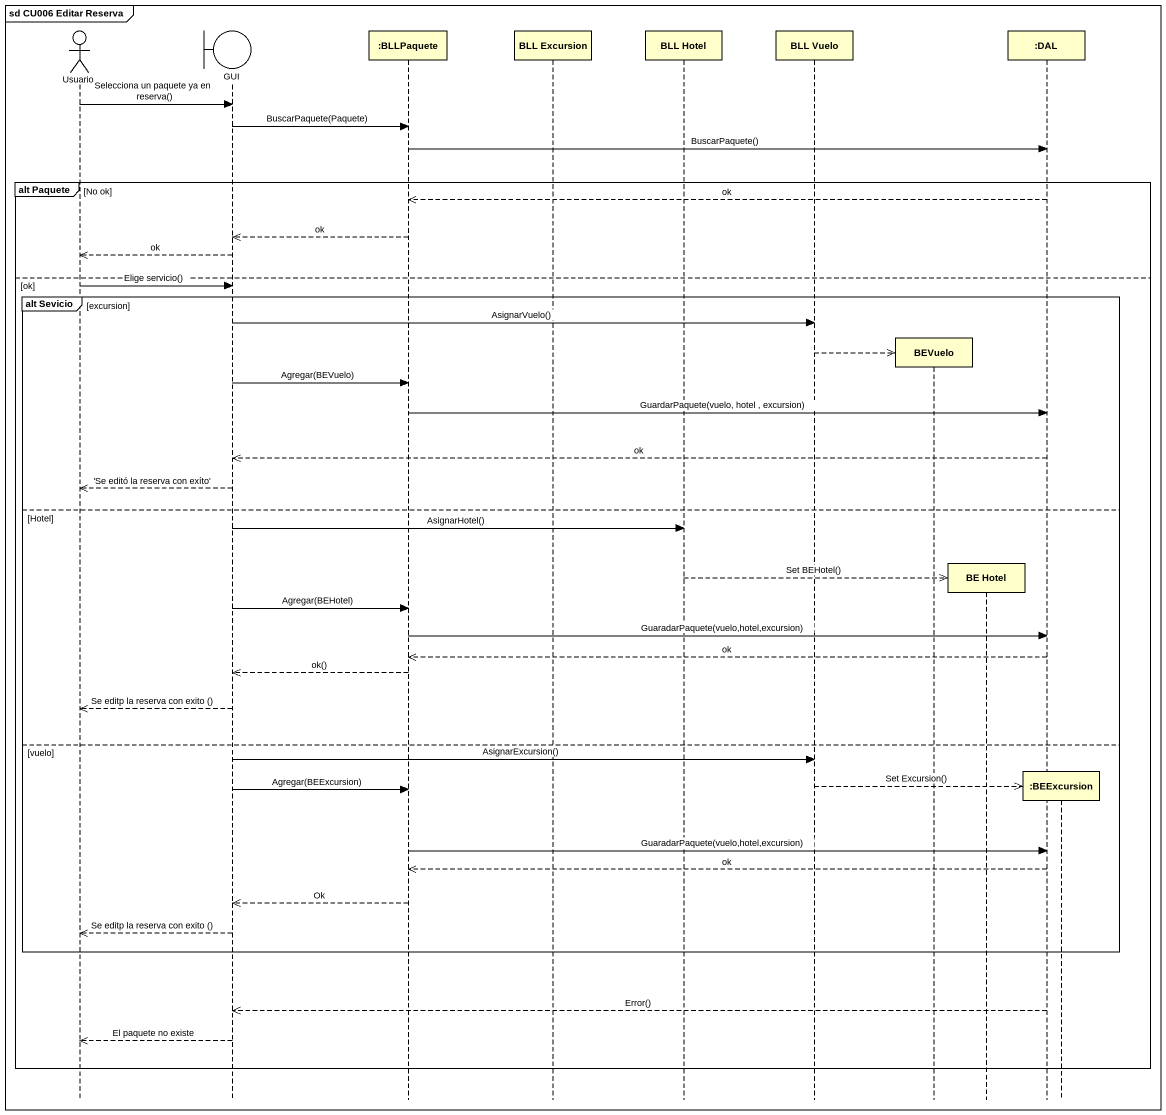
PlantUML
@startuml
mainframe sd CU006 Editar Reserva
hide footbox
actor Usuario
boundary GUI
participant ":BLLPaquete" as BLLPaquete
participant "BLL Excursion" as BLL_Excursion
participant "BLL Hotel" as BLL_Hotel
participant "BLL Vuelo" as BLL_Vuelo
participant BEVuelo
participant "BE Hotel" as BE_Hotel
participant ":DAL" as DAL
participant ":BEExcursion" as BEExcursion

Usuario -> GUI : Selecciona un paquete ya en reserva()
GUI -> BLLPaquete : BuscarPaquete(Paquete)
BLLPaquete -> DAL : BuscarPaquete()
group alt Paquete [No ok]
  DAL -->> BLLPaquete : ok
  BLLPaquete -->> GUI : ok
  GUI -->> Usuario : ok
else ok
  Usuario -> GUI : Elige servicio()
  group alt Sevicio [excursion]
    GUI -> BLL_Vuelo : AsignarVuelo()
    BLL_Vuelo -->> BEVuelo **
    GUI -> BLLPaquete : Agregar(BEVuelo)
    BLLPaquete -> DAL : GuardarPaquete(vuelo, hotel , excursion)
    DAL -->> GUI : ok
    GUI -->> Usuario : 'Se editó la reserva con exíto'
  else Hotel
    GUI -> BLL_Hotel : AsignarHotel()
    BLL_Hotel -->> BE_Hotel ** : Set BEHotel()
    GUI -> BLLPaquete : Agregar(BEHotel)
    BLLPaquete -> DAL : GuaradarPaquete(vuelo,hotel,excursion)
    DAL -->> BLLPaquete : ok
    BLLPaquete -->> GUI : ok()
    GUI -->> Usuario : Se editp la reserva con exito ()
  else vuelo
    GUI -> BLL_Vuelo : AsignarExcursion()
    BLL_Vuelo -->> BEExcursion ** : Set Excursion()
    GUI -> BLLPaquete : Agregar(BEExcursion)
    BLLPaquete -> DAL : GuaradarPaquete(vuelo,hotel,excursion)
    DAL -->> BLLPaquete : ok
    BLLPaquete -->> GUI : Ok
    GUI -->> Usuario : Se editp la reserva con exito ()
  end
  DAL -->> GUI : Error()
  GUI -->> Usuario : El paquete no existe
end
@enduml
